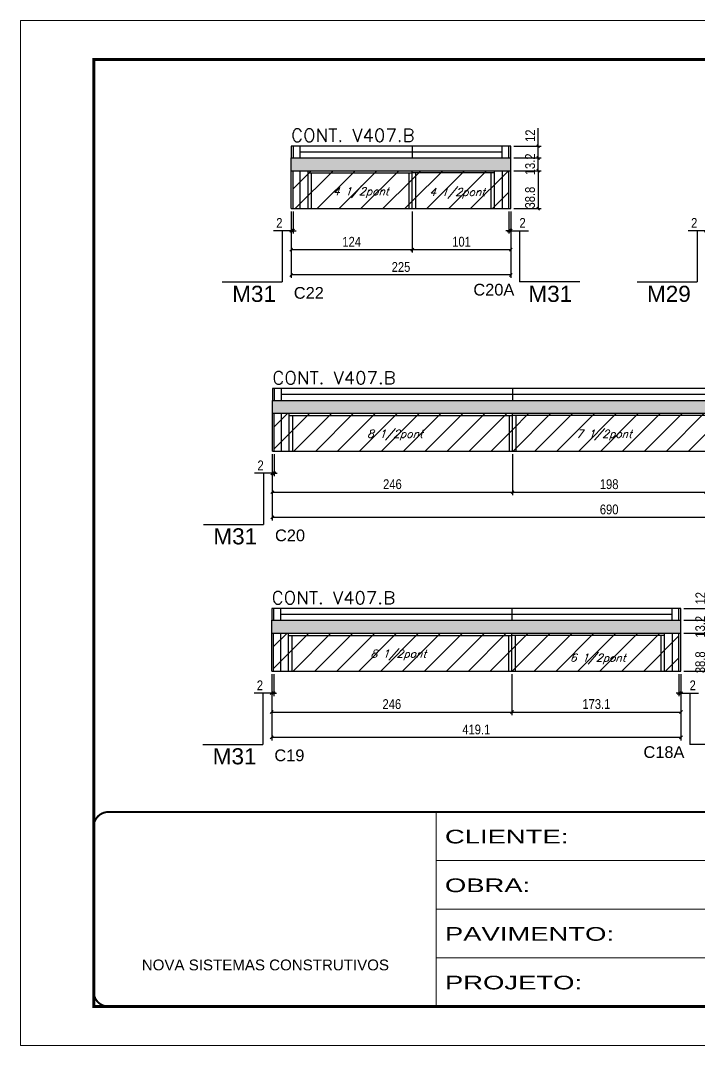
# Model space of a CAD drawing. Extents: x 137137 to 143418, y 10464 to 34486.
# Drawn here: x 137137 to 137833, y 25396 to 26446 of the extents above; entities that cross this region are included whole.
import ezdxf

# ---------------------------------------------------------------- set-up
doc = ezdxf.new("R2010")
doc.units = 0
doc.linetypes.add('CONTINUO', pattern=[0])
doc.linetypes.add('DASHED', pattern=[0.75, 0.5, -0.25])
for name, color, linetype in [('5', 5, 'Continuous'), ('COTA', 241, 'Continuous'), ('NOMENCLATURA', 7, 'Continuous'), ('Painéis', 200, 'Continuous'), ('Reaproveitamento', 251, 'Continuous'), ('SARR_2.2x7', 40, 'Continuous'), ('SARR_3.5x7', 81, 'Continuous'), ('SARR_EDITAR', 141, 'Continuous'), ('texto', 7, 'Continuous')]:
    doc.layers.add(name, color=color, linetype=linetype)
for name, color, linetype, lineweight in [('Folhas', 255, 'Continuous', 9), ('SARRAFO DE PRESSAO', 251, 'DASHED', 9), ('Texto Seção', 7, 'Continuous', 15)]:
    doc.layers.add(name, color=color, linetype=linetype, lineweight=lineweight)
doc.styles.add('ARIAL', font='arial.ttf')
doc.styles.add('COTA TECNICA', font='techl___.ttf', dxfattribs={"height": 10})
doc.styles.add('REGUA-120', font='ROMANS.shx', dxfattribs={"height": 15})
doc.styles.add('Romans', font='romans.shx')
doc.styles.get("Standard").update_dxf_attribs({"font": 'arial.ttf'})
doc.styles.add('Tecnologia', font='')
doc.styles.get('Tecnologia').set_extended_font_data('Forgotten Futurist')
doc.dimstyles.new('PAINEL', dxfattribs={"dimtxt": 10, "dimasz": 3, "dimexe": 3, "dimexo": 3, "dimgap": 3, "dimtad": 1, "dimdec": 1, "dimzin": 12, "dimdsep": 46, "dimtxsty": 'COTA TECNICA', "dimblk1": 'OBLIQUE', "dimblk2": 'OBLIQUE', "dimsah": 1, "dimcen": 0.9, "dimclrd": 4, "dimclre": 4, "dimclrt": 240, "dimadec": 1, "dimazin": 3, "dimtfac": 1, "dimtdec": 1, "dimtmove": 0, "dimatfit": 3, "dimfxl": 1, "dimtolj": 1, "dimtzin": 12, "dimarcsym": 0})
pattern_1 = [(45, (-4795.5, -1148.575), (-11.2253202, 11.2253202), [])]

# ---------------------------------------------------------------- blocks, each defined once
blk = doc.blocks.new('9999999999')
at = {"color": 30, "linetype": 'CONTINUO'}
for p, q in [((98564.6, 34230.2), (98564.6, 34429.4)), ((98564.6, 34379.6), (99584, 34379.6)), ((98564.6, 34329.8), (99488, 34329.8)), ((98564.6, 34280), (99488, 34280))]:
    blk.add_line(p, q, dxfattribs=at)
at = {"color": 30, "linetype": 'CONTINUO', "const_width": 2}
blk.add_lwpolyline([(99584, 34230.2), (99584, 34414.4, 0.414214), (99569, 34429.4), (98229, 34429.4, 0.414214), (98214, 34414.4), (98214, 34245.2, 0.414214), (98229, 34230.2), (99584, 34230.2)], format="xyb", dxfattribs=at)
at = {"layer": 'Folhas'}
blk.add_lwpolyline([(98139, 34190.2), (99624, 34190.2), (99624, 35240.2), (98139, 35240.2)], close=True, dxfattribs=at)
at = {"layer": 'Folhas', "color": 30, "const_width": 3}
blk.add_lwpolyline([(98214, 34230.2), (99584, 34230.2), (99584, 35200.2), (98214, 35200.2)], close=True, dxfattribs=at)
at = {"color": 7, "linetype": 'Continuous', "ltscale": 5, "style": 'ARIAL'}
blk.add_text('NOVA SISTEMAS CONSTRUTIVOS', height=11.059, dxfattribs=at).set_placement((98263.2, 34267.2))
at = {"layer": 'Folhas', "color": 7, "style": 'Tecnologia', "width": 1.5}
for s, p in [('CLIENTE:', (98573.7, 34397.2)), ('OBRA:', (98573.7, 34347.3)), ('PAVIMENTO:', (98573.7, 34297.5)), ('PROJETO:', (98573.7, 34247.7))]:
    blk.add_text(s, height=14, dxfattribs=at).set_placement(p)
blk = doc.blocks.new('_Oblique')
at = {"color": 0, "linetype": 'ByBlock', "lineweight": -2}
blk.add_line((-0.5, -0.5), (0.5, 0.5), dxfattribs=at)
blk = doc.blocks.new('*D629')
at = {"layer": 'COTA', "color": 4, "lineweight": -2, "ltscale": 25, "transparency": 16777216}
for p, q in [((137414.5, 26250), (137414.5, 26182.1)), ((137639.5, 26250), (137639.5, 26182.1)), ((137639.5, 26185.1), (137414.5, 26185.1))]:
    blk.add_line(p, q, dxfattribs=at)
at = {"layer": 'Defpoints', "color": 0, "ltscale": 25, "transparency": 16777216}
for p in [(137414.5, 26253), (137639.5, 26253), (137414.5, 26185.1)]:
    blk.add_point(p, dxfattribs=at)
at = {"layer": 'COTA', "color": 4, "lineweight": -2, "ltscale": 25, "transparency": 16777216, "xscale": 3, "yscale": 3, "zscale": 3, "rotation": 180}
blk.add_blockref('_Oblique', (137414.5, 26185.1), dxfattribs=at)
at = {"layer": 'COTA', "color": 4, "lineweight": -2, "ltscale": 25, "transparency": 16777216, "xscale": 3, "yscale": 3, "zscale": 3}
blk.add_blockref('_Oblique', (137639.5, 26185.1), dxfattribs=at)
at = {"layer": 'COTA', "color": 240, "ltscale": 25, "transparency": 16777216, "insert": (137527, 26193.2), "char_height": 10, "attachment_point": 5, "style": 'COTA TECNICA'}
blk.add_mtext('\\A1;225', dxfattribs=at)
blk = doc.blocks.new('*D630')
at = {"layer": 'COTA', "color": 4, "lineweight": -2, "ltscale": 25, "transparency": 16777216}
for p, q in [((137414.5, 26250), (137414.5, 26208)), ((137538.5, 26250), (137538.5, 26208)), ((137414.5, 26211), (137538.5, 26211))]:
    blk.add_line(p, q, dxfattribs=at)
at = {"layer": 'Defpoints', "color": 0, "ltscale": 25, "transparency": 16777216}
for p in [(137414.5, 26253), (137538.5, 26253), (137538.5, 26211)]:
    blk.add_point(p, dxfattribs=at)
at = {"layer": 'COTA', "color": 4, "lineweight": -2, "ltscale": 25, "transparency": 16777216, "xscale": 3, "yscale": 3, "zscale": 3, "rotation": 180}
blk.add_blockref('_Oblique', (137414.5, 26211), dxfattribs=at)
at = {"layer": 'COTA', "color": 4, "lineweight": -2, "ltscale": 25, "transparency": 16777216, "xscale": 3, "yscale": 3, "zscale": 3}
blk.add_blockref('_Oblique', (137538.5, 26211), dxfattribs=at)
at = {"layer": 'COTA', "color": 240, "ltscale": 25, "transparency": 16777216, "insert": (137476.5, 26219.1), "char_height": 10, "attachment_point": 5, "style": 'COTA TECNICA'}
blk.add_mtext('\\A1;124', dxfattribs=at)
blk = doc.blocks.new('*D593')
at = {"layer": 'COTA', "color": 4, "lineweight": -2, "ltscale": 25, "transparency": 16777216}
for p, q in [((137538.5, 26250), (137538.5, 26208)), ((137639.5, 26250), (137639.5, 26208)), ((137538.5, 26211), (137639.5, 26211))]:
    blk.add_line(p, q, dxfattribs=at)
at = {"layer": 'Defpoints', "color": 0, "ltscale": 25, "transparency": 16777216}
for p in [(137538.5, 26253), (137639.5, 26253), (137639.5, 26211)]:
    blk.add_point(p, dxfattribs=at)
at = {"layer": 'COTA', "color": 4, "lineweight": -2, "ltscale": 25, "transparency": 16777216, "xscale": 3, "yscale": 3, "zscale": 3, "rotation": 180}
blk.add_blockref('_Oblique', (137538.5, 26211), dxfattribs=at)
at = {"layer": 'COTA', "color": 4, "lineweight": -2, "ltscale": 25, "transparency": 16777216, "xscale": 3, "yscale": 3, "zscale": 3}
blk.add_blockref('_Oblique', (137639.5, 26211), dxfattribs=at)
at = {"layer": 'COTA', "color": 240, "ltscale": 25, "transparency": 16777216, "insert": (137589, 26219.1), "char_height": 10, "attachment_point": 5, "style": 'COTA TECNICA'}
blk.add_mtext('\\A1;101', dxfattribs=at)
blk = doc.blocks.new('*D631')
at = {"layer": 'COTA', "color": 4, "lineweight": -2, "ltscale": 25, "transparency": 16777216}
for p, q in [((137642.5, 26291.8), (137670.5, 26291.8)), ((137667.5, 26291.8), (137667.5, 26253)), ((137642.5, 26253), (137670.5, 26253))]:
    blk.add_line(p, q, dxfattribs=at)
at = {"layer": 'Defpoints', "color": 0, "ltscale": 25, "transparency": 16777216}
for p in [(137639.5, 26291.8), (137639.5, 26253), (137667.5, 26253)]:
    blk.add_point(p, dxfattribs=at)
at = {"layer": 'COTA', "color": 4, "lineweight": -2, "ltscale": 25, "transparency": 16777216, "xscale": 3, "yscale": 3, "zscale": 3}
for p, rotation in [((137667.5, 26291.8), 90), ((137667.5, 26253), 270)]:
    blk.add_blockref('_Oblique', p, dxfattribs=dict(at, rotation=rotation))
at = {"layer": 'COTA', "color": 240, "ltscale": 25, "transparency": 16777216, "insert": (137659.2, 26264.3), "char_height": 10, "attachment_point": 5, "rotation": 90, "style": 'COTA TECNICA'}
blk.add_mtext('\\A1;38.8', dxfattribs=at)
blk = doc.blocks.new('*D632')
at = {"layer": 'COTA', "color": 4, "lineweight": -2, "ltscale": 25, "transparency": 16777216}
for p, q in [((137642.5, 26305), (137670.5, 26305)), ((137667.5, 26291.8), (137667.5, 26305)), ((137642.5, 26291.8), (137670.5, 26291.8))]:
    blk.add_line(p, q, dxfattribs=at)
at = {"layer": 'Defpoints', "color": 0, "ltscale": 25, "transparency": 16777216}
for p in [(137639.5, 26305), (137667.5, 26305), (137639.5, 26291.8)]:
    blk.add_point(p, dxfattribs=at)
at = {"layer": 'COTA', "color": 4, "lineweight": -2, "ltscale": 25, "transparency": 16777216, "xscale": 3, "yscale": 3, "zscale": 3}
for p, rotation in [((137667.5, 26305), 90), ((137667.5, 26291.8), 270)]:
    blk.add_blockref('_Oblique', p, dxfattribs=dict(at, rotation=rotation))
at = {"layer": 'COTA', "color": 240, "ltscale": 25, "transparency": 16777216, "insert": (137659.3, 26298.4), "char_height": 10, "attachment_point": 5, "rotation": 90, "style": 'COTA TECNICA'}
blk.add_mtext('\\A1;13.2', dxfattribs=at)
blk = doc.blocks.new('*D633')
at = {"layer": 'COTA', "color": 4, "lineweight": -2, "ltscale": 25, "transparency": 16777216}
for p, q in [((137637.5, 26250), (137637.5, 26227.4)), ((137639.5, 26250), (137639.5, 26227.4)), ((137637.5, 26230.4), (137634.5, 26230.4)), ((137637.5, 26230.4), (137639.5, 26230.4)), ((137639.5, 26230.4), (137657.6, 26230.4))]:
    blk.add_line(p, q, dxfattribs=at)
at = {"layer": 'Defpoints', "color": 0, "ltscale": 25, "transparency": 16777216}
for p in [(137637.5, 26253), (137639.5, 26253), (137639.5, 26230.4)]:
    blk.add_point(p, dxfattribs=at)
at = {"layer": 'COTA', "color": 4, "lineweight": -2, "ltscale": 25, "transparency": 16777216, "xscale": 3, "yscale": 3, "zscale": 3}
blk.add_blockref('_Oblique', (137637.5, 26230.4), dxfattribs=at)
at = {"layer": 'COTA', "color": 4, "lineweight": -2, "ltscale": 25, "transparency": 16777216, "xscale": 3, "yscale": 3, "zscale": 3, "rotation": 180}
blk.add_blockref('_Oblique', (137639.5, 26230.4), dxfattribs=at)
at = {"layer": 'COTA', "color": 240, "ltscale": 25, "transparency": 16777216, "insert": (137651.5, 26238.4), "char_height": 10, "attachment_point": 5, "style": 'COTA TECNICA'}
blk.add_mtext('\\A1;2', dxfattribs=at)
blk = doc.blocks.new('*D634')
at = {"layer": 'COTA', "color": 4, "lineweight": -2, "ltscale": 25, "transparency": 16777216}
for p, q in [((137414.5, 26250), (137414.5, 26227.4)), ((137416.5, 26250), (137416.5, 26227.4)), ((137414.5, 26230.4), (137396.4, 26230.4)), ((137416.5, 26230.4), (137414.5, 26230.4)), ((137416.5, 26230.4), (137419.5, 26230.4))]:
    blk.add_line(p, q, dxfattribs=at)
at = {"layer": 'Defpoints', "color": 0, "ltscale": 25, "transparency": 16777216}
for p in [(137414.5, 26253), (137416.5, 26253), (137414.5, 26230.4)]:
    blk.add_point(p, dxfattribs=at)
at = {"layer": 'COTA', "color": 4, "lineweight": -2, "ltscale": 25, "transparency": 16777216, "xscale": 3, "yscale": 3, "zscale": 3}
blk.add_blockref('_Oblique', (137414.5, 26230.4), dxfattribs=at)
at = {"layer": 'COTA', "color": 4, "lineweight": -2, "ltscale": 25, "transparency": 16777216, "xscale": 3, "yscale": 3, "zscale": 3, "rotation": 180}
blk.add_blockref('_Oblique', (137416.5, 26230.4), dxfattribs=at)
at = {"layer": 'COTA', "color": 240, "ltscale": 25, "transparency": 16777216, "insert": (137402.4, 26238.4), "char_height": 10, "attachment_point": 5, "style": 'COTA TECNICA'}
blk.add_mtext('\\A1;2', dxfattribs=at)
blk = doc.blocks.new('*D640')
at = {"layer": 'COTA', "color": 4, "lineweight": -2, "ltscale": 25, "transparency": 16777216}
for p, q in [((137839.3, 26250), (137839.3, 26227.4)), ((137841.3, 26250), (137841.3, 26227.4)), ((137839.3, 26230.4), (137821.2, 26230.4)), ((137841.3, 26230.4), (137839.3, 26230.4)), ((137841.3, 26230.4), (137844.3, 26230.4))]:
    blk.add_line(p, q, dxfattribs=at)
at = {"layer": 'Defpoints', "color": 0, "ltscale": 25, "transparency": 16777216}
for p in [(137839.3, 26253), (137841.3, 26253), (137839.3, 26230.4)]:
    blk.add_point(p, dxfattribs=at)
at = {"layer": 'COTA', "color": 4, "lineweight": -2, "ltscale": 25, "transparency": 16777216, "xscale": 3, "yscale": 3, "zscale": 3}
blk.add_blockref('_Oblique', (137839.3, 26230.4), dxfattribs=at)
at = {"layer": 'COTA', "color": 4, "lineweight": -2, "ltscale": 25, "transparency": 16777216, "xscale": 3, "yscale": 3, "zscale": 3, "rotation": 180}
blk.add_blockref('_Oblique', (137841.3, 26230.4), dxfattribs=at)
at = {"layer": 'COTA', "color": 240, "ltscale": 25, "transparency": 16777216, "insert": (137827.3, 26238.4), "char_height": 10, "attachment_point": 5, "style": 'COTA TECNICA'}
blk.add_mtext('\\A1;2', dxfattribs=at)
blk = doc.blocks.new('*D641')
at = {"layer": 'COTA', "color": 4, "lineweight": -2, "ltscale": 25, "transparency": 16777216}
for p, q in [((137395.2, 26001.6), (137395.2, 25933.7)), ((138085.2, 26001.6), (138085.2, 25933.7)), ((138085.2, 25936.7), (137395.2, 25936.7))]:
    blk.add_line(p, q, dxfattribs=at)
at = {"layer": 'Defpoints', "color": 0, "ltscale": 25, "transparency": 16777216}
for p in [(137395.2, 26004.6), (138085.2, 26004.6), (137395.2, 25936.7)]:
    blk.add_point(p, dxfattribs=at)
at = {"layer": 'COTA', "color": 4, "lineweight": -2, "ltscale": 25, "transparency": 16777216, "xscale": 3, "yscale": 3, "zscale": 3, "rotation": 180}
blk.add_blockref('_Oblique', (137395.2, 25936.7), dxfattribs=at)
at = {"layer": 'COTA', "color": 4, "lineweight": -2, "ltscale": 25, "transparency": 16777216, "xscale": 3, "yscale": 3, "zscale": 3}
blk.add_blockref('_Oblique', (138085.2, 25936.7), dxfattribs=at)
at = {"layer": 'COTA', "color": 240, "ltscale": 25, "transparency": 16777216, "insert": (137740.2, 25944.8), "char_height": 10, "attachment_point": 5, "style": 'COTA TECNICA'}
blk.add_mtext('\\A1;690', dxfattribs=at)
blk = doc.blocks.new('*D642')
at = {"layer": 'COTA', "color": 4, "lineweight": -2, "ltscale": 25, "transparency": 16777216}
for p, q in [((137395.2, 26001.6), (137395.2, 25959.6)), ((137641.2, 26001.6), (137641.2, 25959.6)), ((137395.2, 25962.6), (137641.2, 25962.6))]:
    blk.add_line(p, q, dxfattribs=at)
at = {"layer": 'Defpoints', "color": 0, "ltscale": 25, "transparency": 16777216}
for p in [(137395.2, 26004.6), (137641.2, 26004.6), (137641.2, 25962.6)]:
    blk.add_point(p, dxfattribs=at)
at = {"layer": 'COTA', "color": 4, "lineweight": -2, "ltscale": 25, "transparency": 16777216, "xscale": 3, "yscale": 3, "zscale": 3, "rotation": 180}
blk.add_blockref('_Oblique', (137395.2, 25962.6), dxfattribs=at)
at = {"layer": 'COTA', "color": 4, "lineweight": -2, "ltscale": 25, "transparency": 16777216, "xscale": 3, "yscale": 3, "zscale": 3}
blk.add_blockref('_Oblique', (137641.2, 25962.6), dxfattribs=at)
at = {"layer": 'COTA', "color": 240, "ltscale": 25, "transparency": 16777216, "insert": (137518.2, 25970.7), "char_height": 10, "attachment_point": 5, "style": 'COTA TECNICA'}
blk.add_mtext('\\A1;246', dxfattribs=at)
blk = doc.blocks.new('*D643')
at = {"layer": 'COTA', "color": 4, "lineweight": -2, "ltscale": 25, "transparency": 16777216}
for p, q in [((137641.2, 26001.6), (137641.2, 25959.6)), ((137839.2, 26001.6), (137839.2, 25959.6)), ((137641.2, 25962.6), (137839.2, 25962.6))]:
    blk.add_line(p, q, dxfattribs=at)
at = {"layer": 'Defpoints', "color": 0, "ltscale": 25, "transparency": 16777216}
for p in [(137641.2, 26004.6), (137839.2, 26004.6), (137839.2, 25962.6)]:
    blk.add_point(p, dxfattribs=at)
at = {"layer": 'COTA', "color": 4, "lineweight": -2, "ltscale": 25, "transparency": 16777216, "xscale": 3, "yscale": 3, "zscale": 3, "rotation": 180}
blk.add_blockref('_Oblique', (137641.2, 25962.6), dxfattribs=at)
at = {"layer": 'COTA', "color": 4, "lineweight": -2, "ltscale": 25, "transparency": 16777216, "xscale": 3, "yscale": 3, "zscale": 3}
blk.add_blockref('_Oblique', (137839.2, 25962.6), dxfattribs=at)
at = {"layer": 'COTA', "color": 240, "ltscale": 25, "transparency": 16777216, "insert": (137740.2, 25970.7), "char_height": 10, "attachment_point": 5, "style": 'COTA TECNICA'}
blk.add_mtext('\\A1;198', dxfattribs=at)
blk = doc.blocks.new('*D600')
at = {"layer": 'COTA', "color": 4, "lineweight": -2, "ltscale": 25, "transparency": 16777216}
for p, q in [((137395.2, 26001.6), (137395.2, 25979)), ((137397.2, 26001.6), (137397.2, 25979)), ((137395.2, 25982), (137377.1, 25982)), ((137397.2, 25982), (137395.2, 25982)), ((137397.2, 25982), (137400.2, 25982))]:
    blk.add_line(p, q, dxfattribs=at)
at = {"layer": 'Defpoints', "color": 0, "ltscale": 25, "transparency": 16777216}
for p in [(137395.2, 26004.6), (137397.2, 26004.6), (137395.2, 25982)]:
    blk.add_point(p, dxfattribs=at)
at = {"layer": 'COTA', "color": 4, "lineweight": -2, "ltscale": 25, "transparency": 16777216, "xscale": 3, "yscale": 3, "zscale": 3}
blk.add_blockref('_Oblique', (137395.2, 25982), dxfattribs=at)
at = {"layer": 'COTA', "color": 4, "lineweight": -2, "ltscale": 25, "transparency": 16777216, "xscale": 3, "yscale": 3, "zscale": 3, "rotation": 180}
blk.add_blockref('_Oblique', (137397.2, 25982), dxfattribs=at)
at = {"layer": 'COTA', "color": 240, "ltscale": 25, "transparency": 16777216, "insert": (137383.2, 25990), "char_height": 10, "attachment_point": 5, "style": 'COTA TECNICA'}
blk.add_mtext('\\A1;2', dxfattribs=at)
blk = doc.blocks.new('*D601')
at = {"layer": 'COTA', "color": 4, "lineweight": -2, "ltscale": 25, "transparency": 16777216}
for p, q in [((137394.6, 25776.3), (137394.6, 25708.3)), ((137813.7, 25776.3), (137813.7, 25708.3)), ((137813.7, 25711.3), (137394.6, 25711.3))]:
    blk.add_line(p, q, dxfattribs=at)
at = {"layer": 'Defpoints', "color": 0, "ltscale": 25, "transparency": 16777216}
for p in [(137394.6, 25779.3), (137813.7, 25779.3), (137394.6, 25711.3)]:
    blk.add_point(p, dxfattribs=at)
at = {"layer": 'COTA', "color": 4, "lineweight": -2, "ltscale": 25, "transparency": 16777216, "xscale": 3, "yscale": 3, "zscale": 3, "rotation": 180}
blk.add_blockref('_Oblique', (137394.6, 25711.3), dxfattribs=at)
at = {"layer": 'COTA', "color": 4, "lineweight": -2, "ltscale": 25, "transparency": 16777216, "xscale": 3, "yscale": 3, "zscale": 3}
blk.add_blockref('_Oblique', (137813.7, 25711.3), dxfattribs=at)
at = {"layer": 'COTA', "color": 240, "ltscale": 25, "transparency": 16777216, "insert": (137604.1, 25719.4), "char_height": 10, "attachment_point": 5, "style": 'COTA TECNICA'}
blk.add_mtext('\\A1;419.1', dxfattribs=at)
blk = doc.blocks.new('*D602')
at = {"layer": 'COTA', "color": 4, "lineweight": -2, "ltscale": 25, "transparency": 16777216}
for p, q in [((137394.6, 25776.3), (137394.6, 25734.3)), ((137640.6, 25776.3), (137640.6, 25734.3)), ((137394.6, 25737.3), (137640.6, 25737.3))]:
    blk.add_line(p, q, dxfattribs=at)
at = {"layer": 'Defpoints', "color": 0, "ltscale": 25, "transparency": 16777216}
for p in [(137394.6, 25779.3), (137640.6, 25779.3), (137640.6, 25737.3)]:
    blk.add_point(p, dxfattribs=at)
at = {"layer": 'COTA', "color": 4, "lineweight": -2, "ltscale": 25, "transparency": 16777216, "xscale": 3, "yscale": 3, "zscale": 3, "rotation": 180}
blk.add_blockref('_Oblique', (137394.6, 25737.3), dxfattribs=at)
at = {"layer": 'COTA', "color": 4, "lineweight": -2, "ltscale": 25, "transparency": 16777216, "xscale": 3, "yscale": 3, "zscale": 3}
blk.add_blockref('_Oblique', (137640.6, 25737.3), dxfattribs=at)
at = {"layer": 'COTA', "color": 240, "ltscale": 25, "transparency": 16777216, "insert": (137517.6, 25745.4), "char_height": 10, "attachment_point": 5, "style": 'COTA TECNICA'}
blk.add_mtext('\\A1;246', dxfattribs=at)
blk = doc.blocks.new('*D590')
at = {"layer": 'COTA', "color": 4, "lineweight": -2, "ltscale": 25, "transparency": 16777216}
for p, q in [((137640.6, 25776.3), (137640.6, 25734.3)), ((137813.7, 25776.3), (137813.7, 25734.3)), ((137640.6, 25737.3), (137813.7, 25737.3))]:
    blk.add_line(p, q, dxfattribs=at)
at = {"layer": 'Defpoints', "color": 0, "ltscale": 25, "transparency": 16777216}
for p in [(137640.6, 25779.3), (137813.7, 25779.3), (137813.7, 25737.3)]:
    blk.add_point(p, dxfattribs=at)
at = {"layer": 'COTA', "color": 4, "lineweight": -2, "ltscale": 25, "transparency": 16777216, "xscale": 3, "yscale": 3, "zscale": 3, "rotation": 180}
blk.add_blockref('_Oblique', (137640.6, 25737.3), dxfattribs=at)
at = {"layer": 'COTA', "color": 4, "lineweight": -2, "ltscale": 25, "transparency": 16777216, "xscale": 3, "yscale": 3, "zscale": 3}
blk.add_blockref('_Oblique', (137813.7, 25737.3), dxfattribs=at)
at = {"layer": 'COTA', "color": 240, "ltscale": 25, "transparency": 16777216, "insert": (137727.1, 25745.5), "char_height": 10, "attachment_point": 5, "style": 'COTA TECNICA'}
blk.add_mtext('\\A1;173.1', dxfattribs=at)
blk = doc.blocks.new('*D603')
at = {"layer": 'COTA', "color": 4, "lineweight": -2, "ltscale": 25, "transparency": 16777216}
for p, q in [((137816.7, 25818.1), (137844.7, 25818.1)), ((137841.7, 25818.1), (137841.7, 25779.3)), ((137816.7, 25779.3), (137844.7, 25779.3))]:
    blk.add_line(p, q, dxfattribs=at)
at = {"layer": 'Defpoints', "color": 0, "ltscale": 25, "transparency": 16777216}
for p in [(137813.7, 25818.1), (137813.7, 25779.3), (137841.7, 25779.3)]:
    blk.add_point(p, dxfattribs=at)
at = {"layer": 'COTA', "color": 4, "lineweight": -2, "ltscale": 25, "transparency": 16777216, "xscale": 3, "yscale": 3, "zscale": 3}
for p, rotation in [((137841.7, 25818.1), 90), ((137841.7, 25779.3), 270)]:
    blk.add_blockref('_Oblique', p, dxfattribs=dict(at, rotation=rotation))
at = {"layer": 'COTA', "color": 240, "ltscale": 25, "transparency": 16777216, "insert": (137833.5, 25788.3), "char_height": 10, "attachment_point": 5, "rotation": 90, "style": 'COTA TECNICA'}
blk.add_mtext('\\A1;38.8', dxfattribs=at)
blk = doc.blocks.new('*D604')
at = {"layer": 'COTA', "color": 4, "lineweight": -2, "ltscale": 25, "transparency": 16777216}
for p, q in [((137816.7, 25831.3), (137844.7, 25831.3)), ((137841.7, 25818.1), (137841.7, 25831.3)), ((137816.7, 25818.1), (137844.7, 25818.1))]:
    blk.add_line(p, q, dxfattribs=at)
at = {"layer": 'Defpoints', "color": 0, "ltscale": 25, "transparency": 16777216}
for p in [(137813.7, 25831.3), (137841.7, 25831.3), (137813.7, 25818.1)]:
    blk.add_point(p, dxfattribs=at)
at = {"layer": 'COTA', "color": 4, "lineweight": -2, "ltscale": 25, "transparency": 16777216, "xscale": 3, "yscale": 3, "zscale": 3}
for p, rotation in [((137841.7, 25831.3), 90), ((137841.7, 25818.1), 270)]:
    blk.add_blockref('_Oblique', p, dxfattribs=dict(at, rotation=rotation))
at = {"layer": 'COTA', "color": 240, "ltscale": 25, "transparency": 16777216, "insert": (137833.5, 25824.7), "char_height": 10, "attachment_point": 5, "rotation": 90, "style": 'COTA TECNICA'}
blk.add_mtext('\\A1;13.2', dxfattribs=at)
blk = doc.blocks.new('*D605')
at = {"layer": 'COTA', "color": 4, "lineweight": -2, "ltscale": 25, "transparency": 16777216}
for p, q in [((137811.7, 25776.3), (137811.7, 25753.7)), ((137813.7, 25776.3), (137813.7, 25753.7)), ((137811.7, 25756.7), (137808.7, 25756.7)), ((137811.7, 25756.7), (137813.7, 25756.7)), ((137813.7, 25756.7), (137831.8, 25756.7))]:
    blk.add_line(p, q, dxfattribs=at)
at = {"layer": 'Defpoints', "color": 0, "ltscale": 25, "transparency": 16777216}
for p in [(137811.7, 25779.3), (137813.7, 25779.3), (137813.7, 25756.7)]:
    blk.add_point(p, dxfattribs=at)
at = {"layer": 'COTA', "color": 4, "lineweight": -2, "ltscale": 25, "transparency": 16777216, "xscale": 3, "yscale": 3, "zscale": 3}
blk.add_blockref('_Oblique', (137811.7, 25756.7), dxfattribs=at)
at = {"layer": 'COTA', "color": 4, "lineweight": -2, "ltscale": 25, "transparency": 16777216, "xscale": 3, "yscale": 3, "zscale": 3, "rotation": 180}
blk.add_blockref('_Oblique', (137813.7, 25756.7), dxfattribs=at)
at = {"layer": 'COTA', "color": 240, "ltscale": 25, "transparency": 16777216, "insert": (137825.8, 25764.7), "char_height": 10, "attachment_point": 5, "style": 'COTA TECNICA'}
blk.add_mtext('\\A1;2', dxfattribs=at)
blk = doc.blocks.new('*D606')
at = {"layer": 'COTA', "color": 4, "lineweight": -2, "ltscale": 25, "transparency": 16777216}
for p, q in [((137394.6, 25776.3), (137394.6, 25753.7)), ((137396.6, 25776.3), (137396.6, 25753.7)), ((137394.6, 25756.7), (137376.5, 25756.7)), ((137396.6, 25756.7), (137394.6, 25756.7)), ((137396.6, 25756.7), (137399.6, 25756.7))]:
    blk.add_line(p, q, dxfattribs=at)
at = {"layer": 'Defpoints', "color": 0, "ltscale": 25, "transparency": 16777216}
for p in [(137394.6, 25779.3), (137396.6, 25779.3), (137394.6, 25756.7)]:
    blk.add_point(p, dxfattribs=at)
at = {"layer": 'COTA', "color": 4, "lineweight": -2, "ltscale": 25, "transparency": 16777216, "xscale": 3, "yscale": 3, "zscale": 3}
blk.add_blockref('_Oblique', (137394.6, 25756.7), dxfattribs=at)
at = {"layer": 'COTA', "color": 4, "lineweight": -2, "ltscale": 25, "transparency": 16777216, "xscale": 3, "yscale": 3, "zscale": 3, "rotation": 180}
blk.add_blockref('_Oblique', (137396.6, 25756.7), dxfattribs=at)
at = {"layer": 'COTA', "color": 240, "ltscale": 25, "transparency": 16777216, "insert": (137382.5, 25764.7), "char_height": 10, "attachment_point": 5, "style": 'COTA TECNICA'}
blk.add_mtext('\\A1;2', dxfattribs=at)
blk = doc.blocks.new('*D1080')
at = {"layer": 'COTA', "color": 4, "lineweight": -2, "ltscale": 25, "transparency": 16777216}
for p, q in [((137667.5, 26317), (137667.5, 26335.3)), ((137642.5, 26317), (137670.5, 26317)), ((137667.5, 26305), (137667.5, 26317)), ((137642.5, 26305), (137670.5, 26305))]:
    blk.add_line(p, q, dxfattribs=at)
at = {"layer": 'Defpoints', "color": 0, "ltscale": 25, "transparency": 16777216}
for p in [(137639.5, 26317), (137667.5, 26317), (137639.5, 26305)]:
    blk.add_point(p, dxfattribs=at)
at = {"layer": 'COTA', "color": 4, "lineweight": -2, "ltscale": 25, "transparency": 16777216, "xscale": 3, "yscale": 3, "zscale": 3}
for p, rotation in [((137667.5, 26317), 90), ((137667.5, 26305), 270)]:
    blk.add_blockref('_Oblique', p, dxfattribs=dict(at, rotation=rotation))
at = {"layer": 'COTA', "color": 240, "ltscale": 25, "transparency": 16777216, "insert": (137659.4, 26327.7), "char_height": 10, "attachment_point": 5, "rotation": 90, "style": 'COTA TECNICA'}
blk.add_mtext('\\A1;12', dxfattribs=at)
blk = doc.blocks.new('*D1082')
at = {"layer": 'COTA', "color": 4, "lineweight": -2, "ltscale": 25, "transparency": 16777216}
for p, q in [((137841.7, 25843.3), (137841.7, 25861.6)), ((137816.7, 25843.3), (137844.7, 25843.3)), ((137841.7, 25831.3), (137841.7, 25843.3)), ((137816.7, 25831.3), (137844.7, 25831.3))]:
    blk.add_line(p, q, dxfattribs=at)
at = {"layer": 'Defpoints', "color": 0, "ltscale": 25, "transparency": 16777216}
for p in [(137813.7, 25843.3), (137841.7, 25843.3), (137813.7, 25831.3)]:
    blk.add_point(p, dxfattribs=at)
at = {"layer": 'COTA', "color": 4, "lineweight": -2, "ltscale": 25, "transparency": 16777216, "xscale": 3, "yscale": 3, "zscale": 3}
for p, rotation in [((137841.7, 25843.3), 90), ((137841.7, 25831.3), 270)]:
    blk.add_blockref('_Oblique', p, dxfattribs=dict(at, rotation=rotation))
at = {"layer": 'COTA', "color": 240, "ltscale": 25, "transparency": 16777216, "insert": (137833.6, 25853.9), "char_height": 10, "attachment_point": 5, "rotation": 90, "style": 'COTA TECNICA'}
blk.add_mtext('\\A1;12', dxfattribs=at)

msp = doc.modelspace()

# ---------------------------------------------------------------- hatches: boundary and pattern name
at = {"layer": 'COTA', "linetype": 'ByBlock'}
h = msp.add_hatch(dxfattribs=at)
h.set_pattern_fill('AR-CONC', color=256, scale=0.03)
h.set_pattern_definition([(50, (-1959.0047, -6887.6074), (5.46554007, -0.47817257), [0.5715, -6.2865]), (355, (-1959.0047, -6887.6074), (-1.05730264, 5.73170536), [0.4572, -5.02921753]), (100.4514447, (-1958.549, -6887.6473), (4.40823741, 5.25353256), [0.48570026, -5.34270734]), (46.1842, (-1959.005, -6886.0834), (8.13237123, -1.26126984), [0.85725, -9.42975]), (96.6355576, (-1958.327, -6886.1885), (7.122124, 7.42278374), [0.7285507, -8.01406824]), (351.184151, (-1959.005, -6886.0834), (7.122124, 7.42278374), [0.685799, -7.54379196]), (21, (-1958.2427, -6886.4644), (4.54843174, -3.06795595), [0.5715, -6.2865]), (326, (-1958.2427, -6886.4644), (1.85406085, 5.52563898), [0.4572, -5.0292]), (71.451445, (-1957.8636, -6886.72), (6.40249258, 2.45768307), [0.48570026, -5.34269813]), (37.5, (-1959.0047, -6887.6074), (0.092658098, 2.536651166), [0, -4.96824, 0, -5.1054, 0, -5.04825]), (7.5, (-1959.0047, -6887.6074), (2.004589875, 3.005417245), [0, -2.91084, 0, -4.85394, 0, -1.92405]), (327.5, (-1960.704, -6887.6074), (4.067717855, -0.17186232), [0, -1.905, 0, -5.9436, 0, -7.8867]), (317.5, (-1961.466, -6887.6074), (4.44387544, 0.76279473), [0, -2.4765, 0, -3.94716, 0, -5.6007])])
h.paths.add_polyline_path([(137639.49, 26291.82), (137639.49, 26305.02), (137414.49, 26305.02), (137414.49, 26291.82)])
h = msp.add_hatch(dxfattribs=at)
h.set_pattern_fill('AR-CONC', color=256, scale=0.03)
h.set_pattern_definition([(50, (-1856.2727, -7136.0115), (5.46554007, -0.47817257), [0.5715, -6.2865]), (355, (-1856.273, -7136.0115), (-1.05730264, 5.73170536), [0.4572, -5.02921753]), (100.4514447, (-1855.8173, -7136.0513), (4.40823741, 5.25353256), [0.48570026, -5.34270734]), (46.1842, (-1856.273, -7134.4875), (8.13237123, -1.26126984), [0.85725, -9.42975]), (96.6355576, (-1855.595, -7134.5926), (7.122124, 7.42278374), [0.7285507, -8.01406824]), (351.184151, (-1856.273, -7134.4875), (7.122124, 7.42278374), [0.685799, -7.54379196]), (21, (-1855.5107, -7134.8685), (4.54843174, -3.06795595), [0.5715, -6.2865]), (326, (-1855.511, -7134.8685), (1.85406085, 5.52563898), [0.4572, -5.0292]), (71.451445, (-1855.1317, -7135.124), (6.40249258, 2.45768307), [0.48570026, -5.34269813]), (37.5, (-1856.2727, -7136.0115), (0.092658098, 2.536651166), [0, -4.96824, 0, -5.1054, 0, -5.04825]), (7.5, (-1856.2727, -7136.0115), (2.004589875, 3.005417245), [0, -2.91084, 0, -4.85394, 0, -1.92405]), (327.5, (-1857.972, -7136.0115), (4.067717855, -0.17186232), [0, -1.905, 0, -5.9436, 0, -7.8867]), (317.5, (-1858.734, -7136.0115), (4.44387544, 0.76279473), [0, -2.4765, 0, -3.94716, 0, -5.6007])])
h.paths.add_polyline_path([(138085.22, 26043.41), (138085.22, 26056.61), (137395.22, 26056.61), (137395.22, 26043.41)])
h = msp.add_hatch(dxfattribs=at)
h.set_pattern_fill('AR-CONC', color=256, scale=0.03)
h.set_pattern_definition([(50, (-1856.907, -7361.335), (5.46554007, -0.47817257), [0.5715, -6.2865]), (355, (-1856.907, -7361.335), (-1.05730264, 5.73170536), [0.4572, -5.02921753]), (100.4514447, (-1856.4514, -7361.375), (4.40823741, 5.25353256), [0.48570026, -5.34270734]), (46.1842, (-1856.907, -7359.811), (8.13237123, -1.26126984), [0.85725, -9.42975]), (96.6355576, (-1856.229, -7359.916), (7.122124, 7.42278374), [0.7285507, -8.01406824]), (351.184151, (-1856.907, -7359.811), (7.122124, 7.42278374), [0.685799, -7.54379196]), (21, (-1856.145, -7360.192), (4.54843174, -3.06795595), [0.5715, -6.2865]), (326, (-1856.145, -7360.192), (1.85406085, 5.52563898), [0.4572, -5.0292]), (71.451445, (-1855.766, -7360.448), (6.40249258, 2.45768307), [0.48570026, -5.34269813]), (37.5, (-1856.9068, -7361.3352), (0.092658098, 2.536651166), [0, -4.96824, 0, -5.1054, 0, -5.04825]), (7.5, (-1856.9068, -7361.3352), (2.004589875, 3.005417245), [0, -2.91084, 0, -4.85394, 0, -1.92405]), (327.5, (-1858.606, -7361.3352), (4.067717855, -0.17186232), [0, -1.905, 0, -5.9436, 0, -7.8867]), (317.5, (-1859.368, -7361.335), (4.44387544, 0.76279473), [0, -2.4765, 0, -3.94716, 0, -5.6007])])
h.paths.add_polyline_path([(137813.7, 25818.09), (137813.7, 25831.29), (137394.58, 25831.29), (137394.58, 25818.09)])
at = {"layer": 'Reaproveitamento', "ltscale": 25}
h = msp.add_hatch(dxfattribs=at)
h.set_pattern_fill('ANSI31', color=256, scale=5)
h.set_pattern_definition(pattern_1)
h.paths.add_polyline_path([(137538.49, 26253.02), (137538.49, 26291.82), (137416.49, 26291.82), (137416.49, 26253.02)])
h.paths.add_polyline_path([(137449.28, 26261.48), (137516.9, 26261.48), (137522.4, 26277.45), (137454.78, 26277.45)], flags=24)
h = msp.add_hatch(dxfattribs=at)
h.set_pattern_fill('ANSI31', color=256, scale=5)
h.set_pattern_definition(pattern_1)
h.paths.add_polyline_path([(137637.49, 26253.02), (137637.49, 26291.82), (137538.49, 26291.82), (137538.49, 26253.02)])
h.paths.add_polyline_path([(137547.96, 26260.79), (137615.58, 26260.79), (137621.08, 26276.76), (137553.46, 26276.76)], flags=24)
h = msp.add_hatch(dxfattribs=at)
h.set_pattern_fill('ANSI31', color=256, scale=5)
h.set_pattern_definition(pattern_1)
h.paths.add_polyline_path([(137641.22, 26004.61), (137641.22, 26043.41), (137397.22, 26043.41), (137397.22, 26004.61)])
h.paths.add_polyline_path([(137484.46, 26013.08), (137552.08, 26013.08), (137557.58, 26029.05), (137489.96, 26029.05)], flags=24)
h = msp.add_hatch(dxfattribs=at)
h.set_pattern_fill('ANSI31', color=256, scale=5)
h.set_pattern_definition(pattern_1)
h.paths.add_polyline_path([(137839.22, 26004.61), (137839.22, 26043.41), (137641.22, 26043.41), (137641.22, 26004.61)])
h.paths.add_polyline_path([(137698.1, 26013.08), (137765.72, 26013.08), (137771.22, 26029.05), (137703.6, 26029.05)], flags=24)
h = msp.add_hatch(dxfattribs=at)
h.set_pattern_fill('ANSI31', color=256, scale=5)
h.set_pattern_definition(pattern_1)
h.paths.add_polyline_path([(137396.58, 25818.09), (137396.58, 25779.29), (137640.58, 25779.29), (137640.58, 25818.09)])
h.paths.add_polyline_path([(137487.94, 25787.75), (137555.56, 25787.75), (137561.06, 25803.73), (137493.44, 25803.73)], flags=24)
h = msp.add_hatch(dxfattribs=at)
h.set_pattern_fill('ANSI31', color=256, scale=5)
h.set_pattern_definition(pattern_1)
h.paths.add_polyline_path([(137640.58, 25818.09), (137640.58, 25779.29), (137811.7, 25779.29), (137811.7, 25818.09)])
h.paths.add_polyline_path([(137692.21, 25783.66), (137759.45, 25783.66), (137764.95, 25799.63), (137697.71, 25799.63)], flags=24)

# ---------------------------------------------------------------- linework, layer by layer
at = {"layer": 'COTA', "linetype": 'ByBlock'}
for p, q in [((137414.49, 26305.02), (137639.49, 26305.02)), ((137414.49, 26291.82), (137414.49, 26305.02)), ((137639.49, 26291.82), (137639.49, 26305.02)), ((137395.22, 26056.61), (138085.22, 26056.61)), ((137395.22, 26043.41), (137395.22, 26056.61)), ((137394.58, 25831.29), (137813.7, 25831.29)), ((137394.58, 25818.09), (137394.58, 25831.29)), ((137813.7, 25818.09), (137813.7, 25831.29))]:
    msp.add_line(p, q, dxfattribs=at)
at = {"layer": 'NOMENCLATURA', "linetype": 'Continuous'}
for p, q in [((137405.43, 26230.38), (137405.43, 26177.98)), ((137648.54, 26230.38), (137648.54, 26177.98)), ((137830.28, 26230.38), (137830.28, 26177.98)), ((137343.94, 26177.98), (137405.43, 26177.98)), ((137710.03, 26177.98), (137648.54, 26177.98)), ((137768.79, 26177.98), (137830.28, 26177.98)), ((137386.16, 25981.98), (137386.16, 25929.58)), ((137324.67, 25929.58), (137386.16, 25929.58)), ((137385.53, 25756.66), (137385.53, 25704.26)), ((137822.76, 25756.66), (137822.76, 25704.26)), ((137324.04, 25704.26), (137385.53, 25704.26)), ((137884.25, 25704.26), (137822.76, 25704.26))]:
    msp.add_line(p, q, dxfattribs=at)
at = {"layer": 'Painéis', "ltscale": 25}
for p, q in [((137639.49, 26317.02), (137414.49, 26317.02)), ((137414.49, 26317.02), (137414.49, 26305.02)), ((137416.49, 26317.02), (137416.49, 26305.02)), ((137538.49, 26317.02), (137538.49, 26305.02)), ((137637.49, 26305.02), (137637.49, 26317.02)), ((137639.49, 26305.02), (137639.49, 26317.02)), ((137414.49, 26305.02), (137639.49, 26305.02)), ((137414.49, 26253.02), (137414.49, 26291.82)), ((137416.49, 26253.02), (137416.49, 26291.82)), ((137538.49, 26253.02), (137538.49, 26291.82)), ((137637.49, 26253.02), (137637.49, 26291.82)), ((137639.49, 26253.02), (137639.49, 26291.82)), ((138085.22, 26068.61), (137395.22, 26068.61)), ((137395.22, 26068.61), (137395.22, 26056.61)), ((137397.22, 26068.61), (137397.22, 26056.61)), ((137641.22, 26068.61), (137641.22, 26056.61)), ((137395.22, 26056.61), (138085.22, 26056.61)), ((137395.22, 26004.61), (137395.22, 26043.41)), ((137397.22, 26004.61), (137397.22, 26043.41)), ((137641.22, 26004.61), (137641.22, 26043.41)), ((137813.7, 25843.29), (137394.58, 25843.29)), ((137394.58, 25843.29), (137394.58, 25831.29)), ((137396.58, 25843.29), (137396.58, 25831.29)), ((137640.58, 25843.29), (137640.58, 25831.29)), ((137811.7, 25831.29), (137811.7, 25843.29)), ((137813.7, 25831.29), (137813.7, 25843.29)), ((137394.58, 25831.29), (137813.7, 25831.29)), ((137394.58, 25779.29), (137394.58, 25818.09)), ((137396.58, 25779.29), (137396.58, 25818.09)), ((137640.58, 25779.29), (137640.58, 25818.09)), ((137811.7, 25779.29), (137811.7, 25818.09)), ((137813.7, 25779.29), (137813.7, 25818.09))]:
    msp.add_line(p, q, dxfattribs=at)
at = {"layer": 'Painéis'}
for p, q in [((137414.49, 26291.82), (137639.49, 26291.82)), ((137414.49, 26253.02), (137639.49, 26253.02)), ((137395.22, 26043.41), (138085.22, 26043.41)), ((137395.22, 26004.61), (138085.22, 26004.61)), ((137394.58, 25818.09), (137813.7, 25818.09)), ((137394.58, 25779.29), (137813.7, 25779.29))]:
    msp.add_line(p, q, dxfattribs=at)
at = {"layer": 'SARR_2.2x7', "linetype": 'Continuous'}
for p, q in [((137423.49, 26317.02), (137423.49, 26305.02)), ((137630.49, 26305.02), (137630.49, 26317.02)), ((137423.49, 26291.82), (137423.49, 26253.02)), ((137431.49, 26289.62), (137538.49, 26289.62)), ((137622.49, 26289.62), (137538.49, 26289.62)), ((137630.49, 26291.82), (137630.49, 26253.02)), ((137404.22, 26068.61), (137404.22, 26056.61)), ((137404.22, 26043.41), (137404.22, 26004.61)), ((137412.22, 26041.21), (137641.22, 26041.21)), ((137839.22, 26041.21), (137641.22, 26041.21)), ((137403.58, 25843.29), (137403.58, 25831.29)), ((137804.7, 25831.29), (137804.7, 25843.29)), ((137403.58, 25818.09), (137403.58, 25779.29)), ((137411.58, 25815.89), (137640.58, 25815.89)), ((137796.7, 25815.89), (137640.58, 25815.89)), ((137804.7, 25818.09), (137804.7, 25779.29))]:
    msp.add_line(p, q, dxfattribs=at)
at = {"layer": 'SARR_3.5x7'}
for p, q in [((137431.49, 26291.82), (137431.49, 26253.02)), ((137434.99, 26289.62), (137434.99, 26253.02)), ((137534.99, 26289.62), (137534.99, 26253.02)), ((137541.99, 26289.62), (137541.99, 26253.02)), ((137618.99, 26289.62), (137618.99, 26253.02)), ((137622.49, 26291.82), (137622.49, 26253.02)), ((137412.22, 26043.41), (137412.22, 26004.61)), ((137415.72, 26041.21), (137415.72, 26004.61)), ((137637.72, 26041.21), (137637.72, 26004.61)), ((137644.72, 26041.21), (137644.72, 26004.61)), ((137411.58, 25818.09), (137411.58, 25779.29)), ((137415.09, 25815.89), (137415.08, 25779.29)), ((137637.08, 25815.89), (137637.08, 25779.29)), ((137644.08, 25815.89), (137644.08, 25779.29)), ((137793.2, 25815.89), (137793.2, 25779.29)), ((137796.7, 25818.09), (137796.7, 25779.29))]:
    msp.add_line(p, q, dxfattribs=at)
at = {"layer": 'SARR_EDITAR', "ltscale": 25}
for p, q in [((137538.49, 26311.02), (137423.49, 26311.02)), ((137630.49, 26311.02), (137538.49, 26311.02)), ((137641.22, 26062.61), (137404.22, 26062.61)), ((137839.22, 26062.61), (137641.22, 26062.61)), ((137640.58, 25837.29), (137403.58, 25837.29)), ((137804.7, 25837.29), (137640.58, 25837.29))]:
    msp.add_line(p, q, dxfattribs=at)

# ---------------------------------------------------------------- block references
at = {"layer": 'SARRAFO DE PRESSAO', "color": 6, "linetype": 'ByBlock'}
msp.add_blockref('9999999999', (38998.31, -8794.45), dxfattribs=at)

# ---------------------------------------------------------------- texts
at = {"layer": '5', "linetype": 'Continuous'}
for s, p in [('C22', (137417.23, 26160.73)), ('C20A', (137601.13, 26164.02)), ('C20', (137397.96, 25912.32)), ('C19', (137397.33, 25687)), ('C18A', (137775.34, 25690.3))]:
    msp.add_text(s, height=12, rotation=359.99996, dxfattribs=at).set_placement(p)
at = {"layer": 'NOMENCLATURA', "linetype": 'Continuous'}
for s, p in [('M31', (137354.12, 26157.5)), ('M31', (137657.53, 26157.5)), ('M29', (137778.97, 26157.5)), ('M31', (137334.85, 25909.1)), ('M31', (137334.22, 25683.77))]:
    msp.add_text(s, height=16.5, dxfattribs=at).set_placement(p)
at = {"layer": 'texto', "color": 2, "char_height": 8, "attachment_point": 5, "style": 'Romans'}
for s, insert in [('{\\Q19;\\C256;4 1/2pont}', (137485.84, 26269.47)), ('{\\Q19;\\C256;4 1/2pont}', (137584.53, 26268.77)), ('{\\Q19;\\C256;8 1/2pont}', (137520.83, 26021.06)), ('{\\Q19;\\C256;7 1/2pont}', (137734.97, 26021.06)), ('{\\Q19;\\C256;8 1/2pont}', (137524.31, 25795.74)), ('{\\Q19;\\C256;6 1/2pont}', (137728.51, 25791.65))]:
    msp.add_mtext(s, dxfattribs=dict(at, insert=insert))
at = {"layer": 'Texto Seção', "style": 'REGUA-120', "width": 1.05}
for p in [(137414.47, 26321.62), (137395.2, 26073.22), (137394.57, 25847.9)]:
    msp.add_text('CONT. V407.B', height=13, dxfattribs=at).set_placement(p)

# ---------------------------------------------------------------- dimensions: what is measured, and where the dimension line sits
at = {"layer": 'COTA', "ltscale": 25}
for base, p1, p2, picture, middle in [((137667.48, 26317.02), (137639.49, 26305.02), (137639.49, 26317.02), '*D1080', (137659.42, 26327.67)), ((137841.7, 25843.29), (137813.7, 25831.29), (137813.7, 25843.29), '*D1082', (137833.64, 25853.95))]:
    dim = msp.add_linear_dim(base=base, p1=p1, p2=p2, angle=90, dimstyle='PAINEL', dxfattribs=at)
    dim.commit()
    dim.dimension.update_dxf_attribs({"geometry": picture, "text_midpoint": middle})
for base, p1, p2, picture, middle in [((137667.48, 26305.02), (137639.49, 26291.82), (137639.49, 26305.02), '*D632', (137667.48, 26298.42)), ((137667.48, 26253.02), (137639.49, 26291.82), (137639.49, 26253.02), '*D631', (137667.48, 26264.31)), ((137841.7, 25831.29), (137813.7, 25818.09), (137813.7, 25831.29), '*D604', (137841.7, 25824.69)), ((137841.7, 25779.29), (137813.7, 25818.09), (137813.7, 25779.29), '*D603', (137841.7, 25788.34))]:
    dim = msp.add_linear_dim(base=base, p1=p1, p2=p2, angle=90, dimstyle='PAINEL', dxfattribs=at)
    dim.commit()
    dim.dimension.update_dxf_attribs({"geometry": picture, "text_midpoint": middle, "dimtype": 160})
for base, p1, p2, picture, middle in [((137414.49, 26230.38), (137416.49, 26253.02), (137414.49, 26253.02), '*D634', (137402.43, 26238.38)), ((137414.49, 26185.05), (137639.49, 26253.02), (137414.49, 26253.02), '*D629', (137526.99, 26193.16)), ((137538.49, 26211.04), (137414.49, 26253.02), (137538.49, 26253.02), '*D630', (137476.49, 26219.12)), ((137639.49, 26230.38), (137637.49, 26253.02), (137639.49, 26253.02), '*D633', (137651.54, 26238.38)), ((137839.34, 26230.38), (137841.34, 26253.02), (137839.34, 26253.02), '*D640', (137827.28, 26238.38)), ((137395.22, 25981.98), (137397.22, 26004.61), (137395.22, 26004.61), '*D600', (137383.16, 25989.98)), ((137395.22, 25936.65), (138085.22, 26004.61), (137395.22, 26004.61), '*D641', (137740.22, 25944.78)), ((137641.22, 25962.64), (137395.22, 26004.61), (137641.22, 26004.61), '*D642', (137518.22, 25970.74)), ((137839.22, 25962.64), (137641.22, 26004.61), (137839.22, 26004.61), '*D643', (137740.22, 25970.74)), ((137394.58, 25756.66), (137396.58, 25779.29), (137394.58, 25779.29), '*D606', (137382.53, 25764.66)), ((137394.58, 25711.33), (137813.7, 25779.29), (137394.58, 25779.29), '*D601', (137604.14, 25719.43)), ((137640.58, 25737.31), (137394.58, 25779.29), (137640.58, 25779.29), '*D602', (137517.58, 25745.42)), ((137813.7, 25756.66), (137811.7, 25779.29), (137813.7, 25779.29), '*D605', (137825.76, 25764.66))]:
    dim = msp.add_linear_dim(base=base, p1=p1, p2=p2, dimstyle='PAINEL', dxfattribs=at)
    dim.commit()
    dim.dimension.update_dxf_attribs({"geometry": picture, "text_midpoint": middle})
for base, p1, p2, picture, middle in [((137639.49, 26211.04), (137538.49, 26253.02), (137639.49, 26253.02), '*D593', (137588.99, 26219.14)), ((137813.7, 25737.31), (137640.58, 25779.29), (137813.7, 25779.29), '*D590', (137727.14, 25745.53))]:
    dim = msp.add_linear_dim(base=base, p1=p1, p2=p2, dimstyle='PAINEL', override={"dimtmove": 1}, dxfattribs=at)
    dim.commit()
    dim.dimension.update_dxf_attribs({"geometry": picture, "text_midpoint": middle})

doc.saveas('drawing.dxf')
